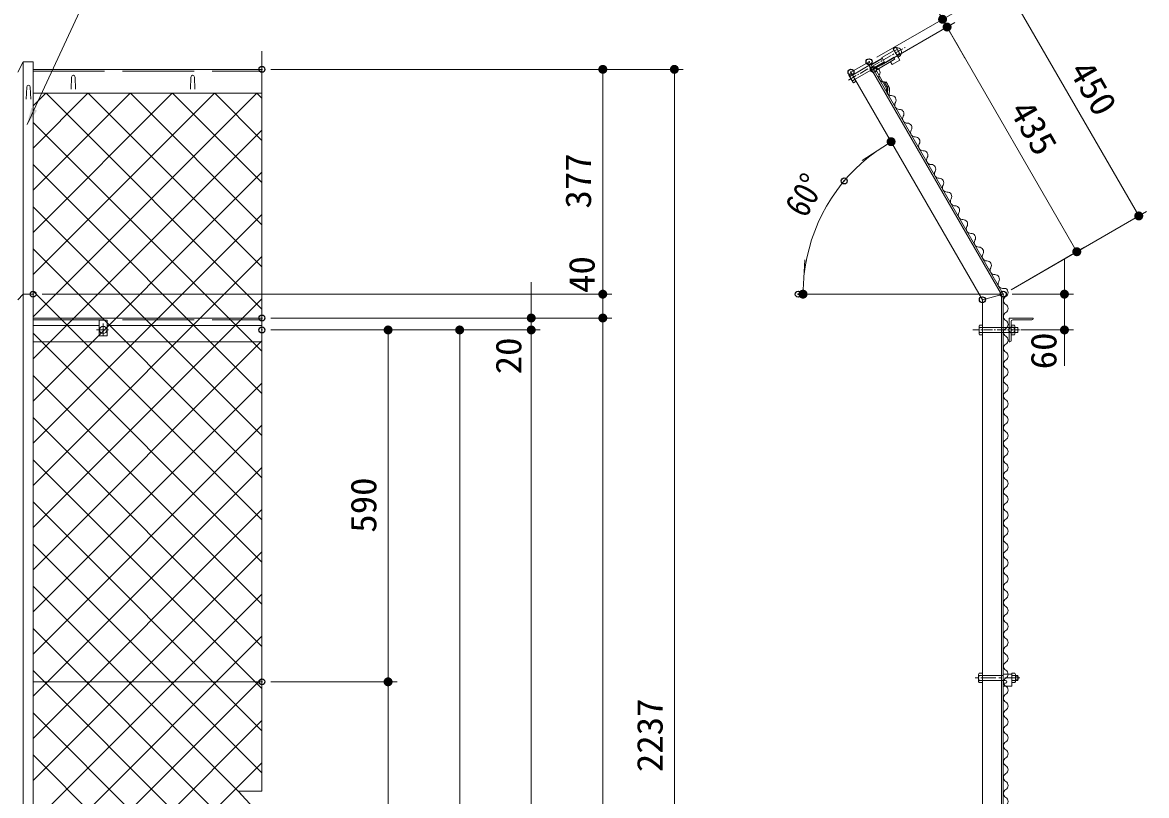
# Model space of a CAD drawing. Units: millimetres at full size. Extents: x -4455 to 4455, y -3150 to 3150.
# Drawn here: x -1597 to 288, y 468 to 1764 of the extents above; entities that cross this region are included whole.
import ezdxf
from ezdxf.enums import TextEntityAlignment as Align

# ---------------------------------------------------------------- set-up
doc = ezdxf.new("R2010")
doc.units = ezdxf.units.MM
doc.header["$LTSCALE"] = 20
doc.header["$PDMODE"] = 32
doc.header["$PDSIZE"] = 10
for name, pattern in [('DASHED', [7.5, 6, -1.5]), ('USER1', [2, 1.25, -0.25, 0.25, -0.25]), ('USER3', [1.125, 0.75, -0.125, 0.125, -0.125]), ('USER4', [4.7625, 3.175, -1.5875])]:
    doc.linetypes.add(name, pattern=pattern)
for name, color, linetype, lineweight in [('0-1_SUNPOU', 1, 'Continuous', 18), ('0-4_6文字', 3, 'Continuous', 18), ('0-5_1部材', 7, 'Continuous', 18), ('0-6_8部品', 7, 'Continuous', 18), ('0-A_5寸法', 1, 'Continuous', 18), ('0-C_2網', 4, 'Continuous', 18), ('0-D_AMI', 3, 'Continuous', 18)]:
    doc.layers.add(name, color=color, linetype=linetype, lineweight=lineweight)
doc.layers.add('0-2_DEFPOINTS', color=7, linetype='Continuous')
doc.styles.add('ＭＳ ゴシック', font='')
doc.styles.get('ＭＳ ゴシック').set_extended_font_data('MS Gothic')

# ---------------------------------------------------------------- blocks, each defined once
blk = doc.blocks.new('M1')
at = {"layer": '0-1_SUNPOU'}
blk.add_line((-5, 0), (-38.58, 0), dxfattribs=at)
for points in [[(0, 0), (-5, 0), (-4.96, 0.63)], [(0, 0), (-4.96, -0.63), (-5, 0)], [(0, 0), (-4.96, 0.63), (-4.84, 1.24)], [(0, 0), (-4.84, -1.24), (-4.96, -0.63)], [(0, 0), (-4.84, 1.24), (-4.65, 1.84)], [(0, 0), (-4.65, -1.84), (-4.84, -1.24)], [(0, 0), (-4.65, 1.84), (-4.38, 2.41)], [(0, 0), (-4.38, -2.41), (-4.65, -1.84)], [(0, 0), (-4.38, 2.41), (-4.05, 2.94)], [(0, 0), (-4.05, -2.94), (-4.38, -2.41)], [(0, 0), (-4.05, 2.94), (-3.64, 3.42)], [(0, 0), (-3.64, -3.42), (-4.05, -2.94)], [(0, 0), (-3.64, 3.42), (-3.19, 3.85)], [(0, 0), (-3.19, -3.85), (-3.64, -3.42)], [(0, 0), (-3.19, 3.85), (-2.68, 4.22)], [(0, 0), (-2.68, -4.22), (-3.19, -3.85)], [(0, 0), (-2.68, 4.22), (-2.13, 4.52)], [(0, 0), (-2.13, -4.52), (-2.68, -4.22)], [(0, 0), (-2.13, 4.52), (-1.55, 4.76)], [(0, 0), (-1.55, -4.76), (-2.13, -4.52)], [(0, 0), (-1.55, 4.76), (-0.94, 4.91)], [(0, 0), (-0.94, -4.91), (-1.55, -4.76)], [(0, 0), (-0.94, 4.91), (-0.31, 4.99)], [(0, 0), (-0.31, -4.99), (-0.94, -4.91)], [(0, 0), (-0.31, 4.99), (0.31, 4.99)], [(0, 0), (0.31, -4.99), (-0.31, -4.99)], [(0, 0), (0.31, 4.99), (0.94, 4.91)], [(0, 0), (0.94, 4.91), (1.55, 4.76)], [(0, 0), (1.55, 4.76), (2.13, 4.52)], [(0, 0), (2.13, 4.52), (2.68, 4.22)], [(0, 0), (2.68, 4.22), (3.19, 3.85)], [(0, 0), (3.19, 3.85), (3.64, 3.42)], [(0, 0), (3.64, 3.42), (4.05, 2.94)], [(0, 0), (4.05, 2.94), (4.38, 2.41)], [(0, 0), (4.38, 2.41), (4.65, 1.84)], [(0, 0), (4.65, 1.84), (4.84, 1.24)], [(0, 0), (4.84, 1.24), (4.96, 0.63)], [(0, 0), (4.96, 0.63), (5, 0)], [(0, 0), (0.94, -4.91), (0.31, -4.99)], [(0, 0), (1.55, -4.76), (0.94, -4.91)], [(0, 0), (2.13, -4.52), (1.55, -4.76)], [(0, 0), (2.68, -4.22), (2.13, -4.52)], [(0, 0), (3.19, -3.85), (2.68, -4.22)], [(0, 0), (3.64, -3.42), (3.19, -3.85)], [(0, 0), (4.05, -2.94), (3.64, -3.42)], [(0, 0), (4.38, -2.41), (4.05, -2.94)], [(0, 0), (4.65, -1.84), (4.38, -2.41)], [(0, 0), (4.84, -1.24), (4.65, -1.84)], [(0, 0), (4.96, -0.63), (4.84, -1.24)], [(0, 0), (5, 0), (4.96, -0.63)]]:
    blk.add_solid(points, dxfattribs=at)
blk = doc.blocks.new('NAMIX13')
at = {"layer": '0-D_AMI'}
for centre, start, end in [((-71.1, -133.3), 298.07249, 61.92751), ((71.1, -400), 118.07249, 241.92751), ((-71.1, -666.7), 298.07249, 61.92751), ((71.1, -933.3), 118.07249, 241.92751), ((-71.1, -1200), 298.07249, 61.92751), ((71.1, -1466.7), 118.07249, 241.92751), ((71.1, -2000), 118.07249, 241.92751), ((-71.1, -1733.3), 298.07249, 61.92751), ((-71.1, -2266.7), 298.07249, 61.92751), ((71.1, -2533.3), 118.07249, 241.92751), ((71.1, -3066.7), 118.07249, 241.92751), ((-71.1, -2800), 298.07249, 61.92751), ((-71.1, -3333.3), 298.07249, 61.92751), ((71.1, -3600), 118.07249, 241.92751), ((-71.1, -3866.7), 298.07249, 61.92751), ((71.1, -4133.3), 118.07249, 241.92751), ((-71.1, -4400), 298.07249, 61.92751), ((71.1, -4666.7), 118.07249, 241.92751), ((-71.1, -4933.3), 298.07249, 61.92751), ((71.1, -5200), 118.07249, 241.92751), ((71.1, -5733.3), 118.07249, 241.92751), ((-71.1, -5466.7), 298.07249, 61.92751)]:
    blk.add_arc(centre, 151.1, start, end, dxfattribs=at)
blk = doc.blocks.new('NAMIX5')
at = {"layer": '0-D_AMI'}
for centre, start, end in [((35.6, -200), 118.07249, 241.92751), ((-35.6, -66.7), 298.07249, 61.92751), ((-35.6, -333.3), 298.07249, 61.92751), ((35.6, -466.7), 118.07249, 241.92751), ((-35.6, -600), 298.07249, 61.92751), ((35.6, -733.3), 118.07249, 241.92751), ((35.6, -1000), 118.07249, 241.92751), ((-35.6, -866.7), 298.07249, 61.92751), ((-35.6, -1133.3), 298.07249, 61.92751), ((35.6, -1266.7), 118.07249, 241.92751)]:
    blk.add_arc(centre, 75.6, start, end, dxfattribs=at)
blk = doc.blocks.new('NAMI')
at = {"layer": '0-D_AMI'}
for centre, start, end in [((-71.1, -133.3), 298.07249, 61.92751), ((71.1, -400), 118.07249, 241.92751)]:
    blk.add_arc(centre, 151.1, start, end, dxfattribs=at)

msp = doc.modelspace()

# ---------------------------------------------------------------- linework, layer by layer
at = {"layer": '0-2_DEFPOINTS'}
for p in [(-46.77, 1756.34), (-177.56, 1698.15), (-177.56, 1698.15), (-1195.55, 1685.44), (-623.98, 1685.44), (-207.87, 1680.65), (-170.06, 1685.16), (-170.06, 1685.16), (-219.17, 1498.24), (274.65, 1439.62), (170.73, 1379.62), (-1579.22, 1308.44), (-623.98, 1308.44), (-296.47, 1308.44), (12.44, 1299.06), (47.45, 1308.44), (47.45, 1308.44), (47.45, 1308.44), (-1195.55, 1268.44), (-743.98, 1268.44), (-1195.55, 1248.44), (-983.98, 1248.44), (-863.98, 1248.44), (61.92, 1248.44), (150.03, 1248.44), (-1195.55, 658.44), (-983.98, 658.44)]:
    msp.add_point(p, dxfattribs=at)
at = {"layer": '0-4_6文字', "color": 7}
msp.add_lwpolyline([(-1147.77, 1837.53), (-1475.56, 1837.53), (-1589.16, 1593.12)], dxfattribs=at)
msp.add_solid([(-1590, 1591.3), (-1582.08, 1620.7), (-1572.63, 1616.31)], dxfattribs=at)
at = {"layer": '0-5_1部材', "color": 4}
for p, q in [((-1195.55, 1716.15), (-1195.55, 475.29)), ((-1235.55, 475.29), (-1155.55, 389.13)), ((-1195.55, 475.29), (-1235.55, 475.29))]:
    msp.add_line(p, q, dxfattribs=at)
at = {"layer": '0-5_1部材'}
for p, q in [((-1604.72, 1680.65), (-1595.72, 1698.15)), ((-1579.22, 1698.15), (-1595.72, 1698.15)), ((-1579.22, 1698.15), (-1579.22, -851.56)), ((-207.87, 1680.65), (-177.56, 1698.15)), ((44.45, 1307.64), (-180.15, 1696.65)), ((47.45, 1308.44), (-177.56, 1698.15)), ((-1579.22, 1685.44), (-1195.55, 1685.44)), ((12.44, 1299.06), (-207.87, 1680.65)), ((-1579.22, 1645.44), (-1195.55, 1645.44)), ((-1604.72, 1299.19), (-1595.72, 1308.44)), ((-1595.72, 1308.44), (-1579.22, 1308.44)), ((12.44, 1299.06), (47.45, 1308.44)), ((44.45, 1307.64), (44.45, -851.56)), ((12.44, 1299.06), (12.44, -551.56)), ((-1579.22, 1268.44), (-1195.55, 1268.44)), ((57.45, 1268.44), (57.45, 1228.44)), ((57.45, 1268.44), (97.45, 1268.44)), ((95.45, 1265.44), (63.45, 1265.44)), ((97.45, 1268.44), (97.45, 1267.44)), ((60.45, 1262.44), (60.45, 1230.44)), ((-1579.22, 1228.44), (-1195.55, 1228.44)), ((57.45, 1228.44), (58.45, 1228.44)), ((-1579.22, 658.44), (-1195.55, 658.44))]:
    msp.add_line(p, q, dxfattribs=at)
at = {"layer": '0-5_1部材', "color": 3}
for p, q in [((-1595.72, 1698.15), (-1595.72, -851.56)), ((-1515.47, 1651.94), (-1514.72, 1672.44)), ((-1507.97, 1651.94), (-1508.72, 1672.44)), ((-1315.47, 1651.94), (-1314.72, 1672.44)), ((-1307.97, 1651.94), (-1308.72, 1672.44))]:
    msp.add_line(p, q, dxfattribs=at)
at = {"layer": '0-5_1部材', "color": 1, "linetype": 'DASHED'}
for p, q in [((-1579.22, 1682.44), (-1195.55, 1682.44)), ((-1579.22, 1265.44), (-1195.55, 1265.44))]:
    msp.add_line(p, q, dxfattribs=at)
at = {"layer": '0-5_1部材'}
msp.add_lwpolyline([(47.45, 1308.44), (47.45, -551.56), (47.45, -851.56)], dxfattribs=at)
at = {"layer": '0-5_1部材', "color": 3}
for centre in [(-1511.72, 1672.44), (-1311.72, 1672.44)]:
    msp.add_arc(centre, 3, 0, 180, dxfattribs=at)
at = {"layer": '0-5_1部材'}
for centre, radius, start, end in [((63.45, 1262.44), 3, 90, 179.99992), ((95.45, 1267.44), 2, 270, 0), ((58.45, 1230.44), 2, 270, 0)]:
    msp.add_arc(centre, radius, start, end, dxfattribs=at)
at = {"layer": '0-6_8部品', "color": 1, "linetype": 'USER3'}
for p, q in [((-211.91, 1667.48), (-117.17, 1722.18)), ((-1472.81, 1248.44), (-1450.61, 1248.44)), ((74.58, 1248.44), (-3.37, 1248.44))]:
    msp.add_line(p, q, dxfattribs=at)
at = {"layer": '0-6_8部品'}
for p, q in [((-156.25, 1705.26), (-135.47, 1717.25)), ((-136.97, 1719.85), (-132.65, 1722.34)), ((-136.97, 1719.85), (-128.97, 1706)), ((-134.97, 1716.39), (-130.61, 1718.91)), ((-134.97, 1716.39), (-130.97, 1709.46)), ((-131.58, 1721.72), (-132.65, 1722.34)), ((-174.81, 1693.39), (-155.75, 1704.39)), ((-170.81, 1686.46), (-151.75, 1697.46)), ((-168.32, 1686.16), (-135.41, 1705.16)), ((-164.66, 1684.82), (-135.21, 1701.81)), ((-156.25, 1705.26), (-151.25, 1696.6)), ((-151.25, 1696.6), (-135.67, 1705.59)), ((-138.96, 1693.3), (-141.71, 1698.06)), ((-125.97, 1700.8), (-138.96, 1693.3)), ((-134.67, 1703.86), (-135.66, 1705.59)), ((-130.97, 1709.46), (-126.65, 1711.95)), ((-128.97, 1706), (-124.65, 1708.49)), ((-128.97, 1706), (-125.97, 1700.8)), ((-207.07, 1679.27), (-211.38, 1676.78)), ((-165.21, 1682.77), (-148.21, 1653.32)), ((-211.38, 1675.54), (-211.38, 1676.78)), ((-204.45, 1663.54), (-211.38, 1675.54)), ((-205.07, 1675.81), (-209.38, 1673.32)), ((-201.07, 1668.88), (-205.38, 1666.39)), ((-204.45, 1663.54), (-203.38, 1662.92)), ((-199.07, 1665.41), (-203.38, 1662.92)), ((-151.74, 1663.26), (-149.14, 1664.76)), ((-151.74, 1663.26), (-146.24, 1653.74)), ((-149.14, 1664.76), (-143.22, 1654.5)), ((-1590.7, 1635.29), (-1589.95, 1655.79)), ((-1583.2, 1635.29), (-1583.95, 1655.79)), ((-150.06, 1650.52), (-148.76, 1651.27)), ((-146.24, 1653.73), (-146.53, 1644.42)), ((-143.22, 1654.5), (-143.69, 1639.49)), ((-1468.21, 1256.12), (-1579.22, 1256.12)), ((-1455.24, 1256.12), (-1195.55, 1256.12)), ((6.85, 1255.37), (7.46, 1256.44)), ((6.85, 1241.51), (6.85, 1255.37)), ((12.44, 1256.44), (7.46, 1256.44)), ((12.44, 1252.44), (7.46, 1252.44)), ((12.44, 1244.44), (7.46, 1244.44)), ((12.44, 1240.44), (12.44, 1256.44)), ((47.45, 1252.44), (60.45, 1252.44)), ((47.45, 1244.44), (60.45, 1244.44)), ((60.45, 1240.44), (60.45, 1256.44)), ((60.45, 1256.44), (66.23, 1256.44)), ((60.45, 1252.44), (66.23, 1252.44)), ((60.45, 1244.44), (66.23, 1244.44)), ((66.85, 1255.37), (66.23, 1256.44)), ((66.85, 1241.51), (66.85, 1255.37)), ((71.92, 1252.44), (66.85, 1252.44)), ((71.92, 1244.44), (66.85, 1244.44)), ((71.92, 1244.44), (71.92, 1252.44)), ((6.85, 1241.51), (7.46, 1240.44)), ((12.44, 1240.44), (7.46, 1240.44)), ((60.45, 1240.44), (66.23, 1240.44)), ((66.85, 1241.51), (66.23, 1240.44)), ((6.05, 670.79), (7.15, 672.71)), ((6.05, 658.95), (6.05, 670.79)), ((6.73, 668.87), (12.45, 668.87)), ((6.73, 660.87), (12.45, 660.87)), ((7.15, 672.71), (12.45, 672.71)), ((12.45, 657.03), (12.45, 672.71)), ((47.45, 671.19), (47.45, 660.69)), ((47.45, 671.19), (61.65, 671.19)), ((47.45, 660.69), (51.4, 660.69)), ((61.65, 657.03), (61.65, 672.71)), ((61.65, 671.19), (61.65, 651.19)), ((67.36, 668.87), (61.65, 668.87)), ((67.36, 660.87), (61.65, 660.87)), ((68.05, 658.95), (68.05, 670.79)), ((68.05, 668.87), (71.6, 668.87)), ((68.05, 660.87), (71.6, 660.87)), ((71.6, 660.87), (71.6, 668.87)), ((6.05, 658.95), (7.15, 657.03)), ((7.15, 657.03), (12.45, 657.03)), ((47.45, 656.19), (51.4, 656.19)), ((47.45, 656.19), (47.45, 651.19)), ((47.45, 651.19), (61.65, 651.19)), ((66.94, 657.03), (61.65, 657.03)), ((68.05, 658.95), (66.94, 657.03))]:
    msp.add_line(p, q, dxfattribs=at)
at = {"layer": '0-6_8部品', "color": 4}
for p, q in [((-174.4, 1692.7), (-155.35, 1703.7)), ((-171.2, 1687.15), (-152.15, 1698.16))]:
    msp.add_line(p, q, dxfattribs=at)
at = {"layer": '0-6_8部品', "color": 3, "linetype": 'USER4'}
for p, q in [((-205.07, 1675.81), (-174.93, 1693.32)), ((-201.07, 1668.88), (-170.93, 1686.39)), ((12.44, 1252.44), (47.45, 1252.44)), ((12.44, 1244.44), (47.45, 1244.44)), ((12.45, 668.87), (47.45, 668.87))]:
    msp.add_line(p, q, dxfattribs=at)
at = {"layer": '0-6_8部品', "color": 1, "linetype": 'USER1'}
for p, q in [((-1461.73, 1259.23), (-1461.73, 1238.3)), ((75.06, 664.87), (-3.43, 664.87))]:
    msp.add_line(p, q, dxfattribs=at)
at = {"layer": '0-6_8部品', "color": 3, "linetype": 'DASHED'}
msp.add_line((12.45, 660.87), (47.45, 660.87), dxfattribs=at)
at = {"layer": '0-6_8部品', "color": 1}
for p, q in [((68.05, 668.07), (72, 668.07)), ((68.05, 661.67), (72, 661.67))]:
    msp.add_line(p, q, dxfattribs=at)
at = {"layer": '0-6_8部品'}
for points in [[(-131.58, 1721.72), (-124.65, 1709.73), (-124.65, 1708.49)], [(68.05, 670.79), (66.94, 672.71), (61.65, 672.71)]]:
    msp.add_lwpolyline(points, dxfattribs=at)
msp.add_lwpolyline([(-1468.23, 1264.77), (-1455.23, 1264.77), (-1455.23, 1238.77), (-1468.23, 1238.77)], close=True, dxfattribs=at)
msp.add_circle((-1461.73, 1248.44), 6, dxfattribs=at)
for centre, radius, start, end in [((-137.85, 1718.11), 7.27, 6.37286, 30.0017), ((-130.68, 1714.1), 7.61, 324.02866, 96.50311), ((-140.67, 1708.61), 14.39, 13.38929, 45.69312), ((-135.96, 1703.11), 1.5, 300.00729, 29.96823), ((-130.92, 1706.11), 7.23, 29.99903, 53.96354), ((-167.32, 1684.43), 2, 119.99207, 209.99219), ((-163.91, 1683.51), 1.5, 120.00722, 210.00732), ((-1586.95, 1655.79), 3, 0, 180), ((-205.12, 1679.16), 7.23, 210.00224, 233.88522), ((-196.49, 1676.14), 13.19, 192.35573, 227.65509), ((-198.19, 1667.16), 7.23, 186.11235, 210.00092), ((-149.51, 1652.57), 1.5, 300.00729, 29.99213), ((14.08, 1255.37), 7.23, 179.99992, 203.88486), ((20.04, 1248.44), 13.19, 162.35463, 197.65355), ((14.08, 1241.51), 7.23, 156.1122, 179.99992), ((59.61, 1255.37), 7.23, 336.12625, 0), ((53.59, 1248.45), 13.25, 342.41266, 17.55417), ((59.61, 1241.51), 7.23, 0, 23.88957), ((9.07, 670.79), 3.03, 180, 219.3382), ((9.07, 658.95), 3.03, 140.6618, 180), ((18.05, 664.87), 12, 160.52878, 199.47122), ((51.4, 658.44), 2.25, 270, 90), ((65.02, 670.79), 3.03, 320.6618, 0), ((56.05, 664.87), 12, 340.52878, 19.47122), ((65.02, 658.95), 3.03, 0, 39.3382), ((64.67, 664.87), 8, 330, 30)]:
    msp.add_arc(centre, radius, start, end, dxfattribs=at)
at = {"layer": '0-A_5寸法'}
for p, q in [((-164.56, 1705.65), (62.64, 1836.83)), ((49.65, 1829.33), (274.65, 1439.62)), ((-164.56, 1705.65), (-41.28, 1776.83)), ((-157.06, 1692.66), (-33.78, 1763.84)), ((-157.06, 1692.66), (-33.78, 1763.84)), ((-54.27, 1769.33), (-46.77, 1756.34)), ((-46.77, 1756.34), (170.73, 1379.62)), ((-31.77, 1730.36), (-16.77, 1704.38)), ((-1180.55, 1685.44), (-608.98, 1685.44)), ((-1180.55, 1685.44), (-488.98, 1685.44)), ((-623.98, 1308.44), (-623.98, 1685.44)), ((-503.98, 1685.44), (-503.98, -551.56)), ((60.44, 1315.94), (287.64, 1447.12)), ((60.44, 1315.94), (183.72, 1387.12)), ((-623.98, 1338.44), (-623.98, 1368.44)), ((150.03, 1338.44), (150.03, 1368.44)), ((-743.98, 1298.44), (-743.98, 1328.44)), ((-1564.22, 1308.44), (-608.98, 1308.44)), ((-1564.22, 1308.44), (-608.98, 1308.44)), ((-623.98, 1268.44), (-623.98, 1308.44)), ((47.45, 1308.44), (-296.47, 1308.44)), ((62.45, 1308.44), (165.03, 1308.44)), ((150.03, 1308.44), (150.03, 1248.44)), ((-1180.55, 1268.44), (-728.98, 1268.44)), ((-1180.55, 1268.44), (-608.98, 1268.44)), ((-1180.55, 1268.44), (-608.98, 1268.44)), ((-743.98, 1248.44), (-743.98, 1268.44)), ((-623.98, 1268.44), (-623.98, -551.56)), ((-1180.55, 1248.44), (-728.98, 1248.44)), ((-1180.55, 1248.44), (-848.98, 1248.44)), ((-1180.55, 1248.44), (-968.98, 1248.44)), ((-1180.55, 1248.44), (-728.98, 1248.44)), ((-983.98, 658.44), (-983.98, 1248.44)), ((-863.98, -521.56), (-863.98, 1248.44)), ((-743.98, 1248.44), (-743.98, -551.56)), ((76.92, 1248.44), (165.03, 1248.44)), ((-623.98, 1238.44), (-623.98, 1208.44)), ((-743.98, 1218.44), (-743.98, 1188.44)), ((150.03, 1218.44), (150.03, 1188.44)), ((-1180.55, 658.44), (-968.98, 658.44)), ((-1180.55, 658.44), (-968.98, 658.44)), ((-983.98, 68.44), (-983.98, 658.44))]:
    msp.add_line(p, q, dxfattribs=at)
msp.add_arc((7.03, 1308.44), 295.28, 125.82375, 174.17632, dxfattribs=at)
at = {"layer": '0-C_2網'}
for p, q in [((-1579.22, 1624.11), (-1557.88, 1645.44)), ((-1579.22, 1553.4), (-1487.17, 1645.44)), ((-1579.22, 1482.69), (-1416.46, 1645.44)), ((-1579.22, 1411.98), (-1345.75, 1645.44)), ((-1579.22, 1341.26), (-1275.04, 1645.44)), ((-1579.22, 1270.55), (-1204.33, 1645.44)), ((-1195.55, 1283.48), (-1557.52, 1645.44)), ((-1195.55, 1354.19), (-1486.81, 1645.44)), ((-1195.55, 1424.9), (-1416.1, 1645.44)), ((-1195.55, 1495.61), (-1345.39, 1645.44)), ((-1195.55, 1566.32), (-1274.68, 1645.44)), ((-1195.55, 1637.03), (-1203.96, 1645.44)), ((-1195.55, 1212.77), (-1579.22, 1596.43)), ((-1579.22, 1199.84), (-1195.55, 1583.51)), ((-1195.55, 1142.06), (-1579.22, 1525.72)), ((-1579.22, 1129.13), (-1195.55, 1512.8)), ((-1195.55, 1071.35), (-1579.22, 1455.01)), ((-1579.22, 1058.42), (-1195.55, 1442.09)), ((-1195.55, 1000.64), (-1579.22, 1384.3)), ((-1579.22, 987.71), (-1195.55, 1371.38)), ((-1195.55, 929.92), (-1579.22, 1313.59)), ((-1579.22, 917), (-1195.55, 1300.67)), ((-1195.55, 859.21), (-1579.22, 1242.88)), ((-1579.22, 846.29), (-1195.55, 1229.95)), ((-1195.55, 788.5), (-1579.22, 1172.17)), ((-1579.22, 775.58), (-1195.55, 1159.24)), ((-1195.55, 717.79), (-1579.22, 1101.46)), ((-1579.22, 704.87), (-1195.55, 1088.53)), ((-1195.55, 647.08), (-1579.22, 1030.75)), ((-1579.22, 634.16), (-1195.55, 1017.82)), ((-1195.55, 576.37), (-1579.22, 960.04)), ((-1579.22, 563.45), (-1195.55, 947.11)), ((-1195.55, 505.66), (-1579.22, 889.33)), ((-1579.22, 492.74), (-1195.55, 876.4)), ((-1231.15, 470.54), (-1579.22, 818.61)), ((-1579.22, 422.03), (-1195.55, 805.69)), ((-1195.55, 364.24), (-1579.22, 747.9)), ((-1579.22, 351.32), (-1195.55, 734.98)), ((-1195.55, 293.53), (-1579.22, 677.19)), ((-1579.22, 280.6), (-1195.55, 664.27)), ((-1195.55, 222.82), (-1579.22, 606.48)), ((-1579.22, 209.89), (-1195.55, 593.56)), ((-1195.55, 152.11), (-1579.22, 535.77)), ((-1579.22, 139.18), (-1195.55, 522.85))]:
    msp.add_line(p, q, dxfattribs=at)
at = {"layer": '0-D_AMI'}
for centre, radius, start, end in [((48.12, 1302.09), 16.12, 77.37867, 97.71613), ((55.2, 1297.81), 7.56, 118.07249, 241.92751), ((48.09, 1311.15), 7.56, 298.07249, 61.92751)]:
    msp.add_arc(centre, radius, start, end, dxfattribs=at)

# ---------------------------------------------------------------- block references
at = {"layer": '0-A_5寸法', "xscale": 1.5, "yscale": 1.5}
for p, rotation in [((-54.27, 1769.33), 300.0001), ((-46.77, 1756.34), 120.0001), ((-46.77, 1756.34), 120.0001), ((-623.98, 1685.44), 90), ((-503.98, 1685.44), 90), ((-140.61, 1564.16), 32.91191), ((274.65, 1439.62), 300.0001), ((170.73, 1379.62), 300.0001), ((-623.98, 1308.44), 270), ((-623.98, 1308.44), 270), ((-288.25, 1308.44), 267.08816), ((150.03, 1308.44), 270), ((-743.98, 1268.44), 270), ((-623.98, 1268.44), 90), ((-623.98, 1268.44), 90), ((-983.98, 1248.44), 90), ((-863.98, 1248.44), 90), ((-743.98, 1248.44), 90), ((-743.98, 1248.44), 90), ((150.03, 1248.44), 90), ((-983.98, 658.44), 270), ((-983.98, 658.44), 90)]:
    msp.add_blockref('M1', p, dxfattribs=dict(at, rotation=rotation))
at = {"layer": '0-C_2網', "rotation": 30}
for name, p, xscale, yscale in [('NAMIX5', (-166.8, 1687.56), 0.1, 0.1), ('NAMIX13', (-100.13, 1572.09), 0.05, 0.05)]:
    msp.add_blockref(name, p, dxfattribs=dict(at, xscale=xscale, yscale=yscale))
at = {"layer": '0-C_2網'}
for name, p, xscale, yscale in [('NAMI', (51.65, 1291.15), 0.05, 0.05), ('NAMIX5', (51.65, 1264.48), 0.1, 0.1), ('NAMIX13', (51.65, 1131.15), 0.05, 0.05), ('NAMIX13', (51.65, 837.81), 0.05, 0.05), ('NAMIX13', (51.65, 544.48), 0.05, 0.05)]:
    msp.add_blockref(name, p, dxfattribs=dict(at, xscale=xscale, yscale=yscale))

# ---------------------------------------------------------------- texts
at = {"layer": '0-A_5寸法', "color": 3, "style": 'ＭＳ ゴシック'}
for s, rotation, width, p in [('450', 300, 1.05, (145.43, 1676.78)), ('435', 300, 1.05, (45.26, 1610.29)), ('377', 90, 1.05, (-630.65, 1451.94)), ('60°', 60, 0.85, (-272.84, 1427.59)), ('40', 90, 1.05, (-624.71, 1310.48)), ('20', 90, 1.05, (-747.55, 1174.04)), ('60', 90, 1.05, (149.66, 1182.44)), ('590', 90, 1.05, (-990.65, 908.44)), ('2237', 90, 1.05, (-510.65, 506.94))]:
    msp.add_text(s, height=43.26, rotation=rotation, dxfattribs=dict(at, width=width)).set_placement(p, align=Align.BOTTOM_LEFT)

doc.saveas('drawing.dxf')
